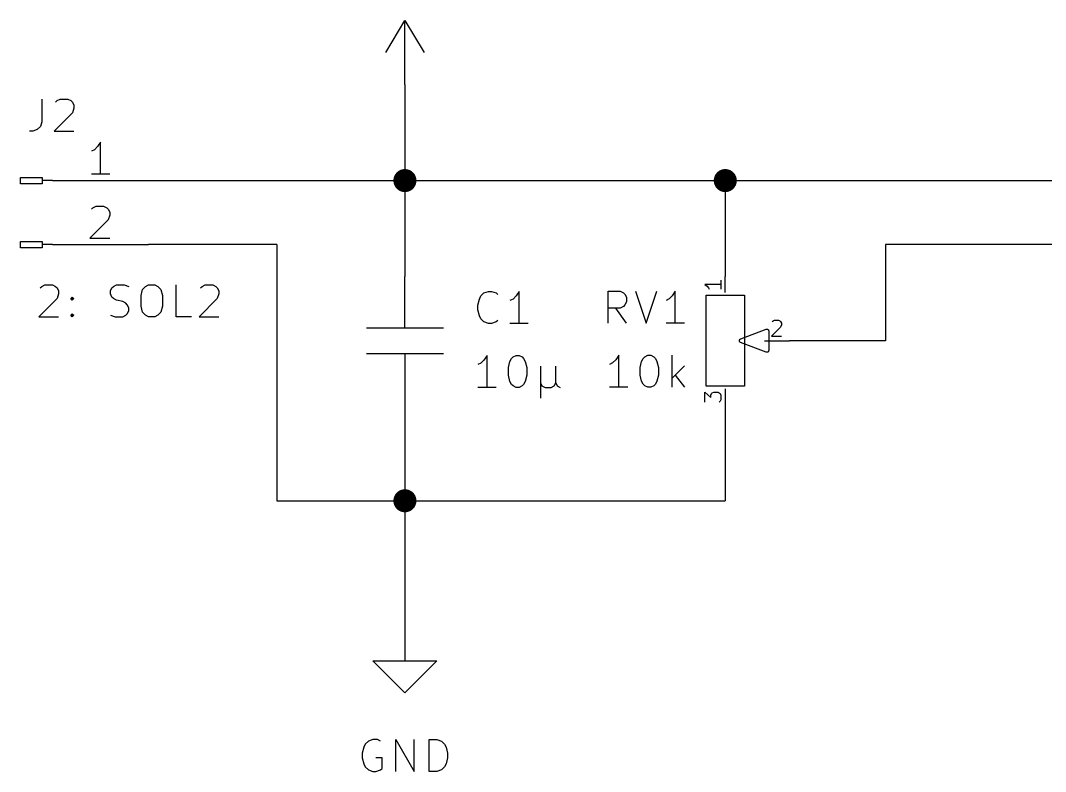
# Model space of a CAD drawing. Extents: x 0.4 to 11.3, y -7.9 to -0.4.
# Drawn here: x 2.65 to 4.25, y -3.273 to -2.1 of the extents above; entities that cross this region are included whole.
import ezdxf

# ---------------------------------------------------------------- set-up
doc = ezdxf.new("R2010")
doc.units = 0
doc.header["$MEASUREMENT"] = 0
for name, color, linetype in [('CYAN2', 4, 'CONTINUOUS'), ('GREEN2', 3, 'CONTINUOUS'), ('RED2', 1, 'CONTINUOUS')]:
    doc.layers.add(name, color=color, linetype=linetype)

msp = doc.modelspace()

# ---------------------------------------------------------------- linework, layer by layer
at = {"layer": 'CYAN2', "linetype": 'CONTINUOUS'}
for p, q in [((2.6833, -2.2228), (2.6833, -2.2585)), ((2.7071, -2.2252), (2.7119, -2.2228)), ((2.7119, -2.2228), (2.7238, -2.2228)), ((2.7238, -2.2228), (2.7286, -2.2252)), ((2.7048, -2.2276), (2.7071, -2.2252)), ((2.7286, -2.2252), (2.731, -2.2276)), ((2.731, -2.2276), (2.7333, -2.2323)), ((2.7333, -2.2371), (2.731, -2.2442)), ((2.7333, -2.2323), (2.7333, -2.2371)), ((2.731, -2.2442), (2.7024, -2.2728)), ((2.6762, -2.2704), (2.669, -2.2728)), ((2.681, -2.2657), (2.6762, -2.2704)), ((2.6833, -2.2585), (2.681, -2.2657)), ((2.669, -2.2728), (2.6643, -2.2728)), ((2.7024, -2.2728), (2.7333, -2.2728)), ((2.6809, -2.5176), (2.6833, -2.5152)), ((2.6833, -2.5152), (2.6881, -2.5128)), ((2.6881, -2.5128), (2.7, -2.5128)), ((2.7, -2.5128), (2.7048, -2.5152)), ((2.7048, -2.5152), (2.7071, -2.5176)), ((2.7071, -2.5176), (2.7095, -2.5223)), ((2.7095, -2.5271), (2.7071, -2.5342)), ((2.7095, -2.5223), (2.7095, -2.5271)), ((2.7905, -2.5223), (2.7928, -2.5176)), ((2.7905, -2.5271), (2.7905, -2.5223)), ((2.7928, -2.5319), (2.7905, -2.5271)), ((2.7928, -2.5176), (2.7952, -2.5152)), ((2.7952, -2.5152), (2.8, -2.5128)), ((2.8, -2.5128), (2.8119, -2.5128)), ((2.8119, -2.5128), (2.819, -2.5152)), ((2.8381, -2.5295), (2.8405, -2.5199)), ((2.8405, -2.5199), (2.8452, -2.5152)), ((2.8452, -2.5152), (2.85, -2.5128)), ((2.85, -2.5128), (2.8595, -2.5128)), ((2.8595, -2.5128), (2.8643, -2.5152)), ((2.8643, -2.5152), (2.869, -2.5199)), ((2.869, -2.5199), (2.8714, -2.5295)), ((2.8928, -2.5628), (2.8928, -2.5128)), ((2.9309, -2.5176), (2.9333, -2.5152)), ((2.9333, -2.5152), (2.9381, -2.5128)), ((2.9381, -2.5128), (2.95, -2.5128)), ((2.95, -2.5128), (2.9548, -2.5152)), ((2.9548, -2.5152), (2.9571, -2.5176)), ((2.9571, -2.5176), (2.9595, -2.5223)), ((2.9595, -2.5271), (2.9571, -2.5342)), ((2.9595, -2.5223), (2.9595, -2.5271)), ((3.3687, -2.5302), (3.3734, -2.5254)), ((3.3734, -2.5254), (3.3806, -2.5231)), ((3.3806, -2.5231), (3.3853, -2.5231)), ((3.3853, -2.5231), (3.3925, -2.5254)), ((3.3925, -2.5254), (3.3949, -2.5278)), ((3.4282, -2.5231), (3.4234, -2.5302)), ((3.4282, -2.5731), (3.4282, -2.5231)), ((3.567, -2.5728), (3.567, -2.5228)), ((3.567, -2.5228), (3.5861, -2.5228)), ((3.5861, -2.5228), (3.5909, -2.5252)), ((3.5909, -2.5252), (3.5932, -2.5276)), ((3.5932, -2.5276), (3.5956, -2.5323)), ((3.6099, -2.5228), (3.6266, -2.5728)), ((3.6266, -2.5728), (3.6432, -2.5228)), ((3.6718, -2.5228), (3.6671, -2.5299)), ((3.6718, -2.5728), (3.6718, -2.5228)), ((2.7071, -2.5342), (2.6786, -2.5628)), ((2.7286, -2.5342), (2.7309, -2.5319)), ((2.7309, -2.5366), (2.7286, -2.5342)), ((2.7309, -2.5319), (2.7333, -2.5342)), ((2.7309, -2.5319), (2.7309, -2.5366)), ((2.7333, -2.5342), (2.7309, -2.5366)), ((2.7952, -2.5342), (2.7928, -2.5319)), ((2.8, -2.5366), (2.7952, -2.5342)), ((2.8095, -2.539), (2.8, -2.5366)), ((2.8143, -2.5414), (2.8095, -2.539)), ((2.8167, -2.5438), (2.8143, -2.5414)), ((2.8381, -2.5461), (2.8381, -2.5295)), ((2.8714, -2.5295), (2.8714, -2.5461)), ((2.9571, -2.5342), (2.9286, -2.5628)), ((3.3639, -2.5445), (3.3663, -2.535)), ((3.3663, -2.535), (3.3687, -2.5302)), ((3.4187, -2.535), (3.4139, -2.5373)), ((3.4234, -2.5302), (3.4187, -2.535)), ((3.5956, -2.5395), (3.5932, -2.5442)), ((3.5956, -2.5323), (3.5956, -2.5395)), ((3.6623, -2.5347), (3.6575, -2.5371)), ((3.6671, -2.5299), (3.6623, -2.5347)), ((2.7286, -2.5604), (2.7309, -2.558)), ((2.7309, -2.558), (2.7333, -2.5604)), ((2.7309, -2.558), (2.7309, -2.5628)), ((2.8143, -2.5604), (2.8167, -2.558)), ((2.819, -2.5485), (2.8167, -2.5438)), ((2.8167, -2.558), (2.819, -2.5533)), ((2.819, -2.5533), (2.819, -2.5485)), ((2.8405, -2.5557), (2.8381, -2.5461)), ((2.8452, -2.5604), (2.8405, -2.5557)), ((2.869, -2.5557), (2.8643, -2.5604)), ((2.8714, -2.5461), (2.869, -2.5557)), ((3.3639, -2.5516), (3.3639, -2.5445)), ((3.3663, -2.5611), (3.3639, -2.5516)), ((3.5861, -2.549), (3.567, -2.549)), ((3.5956, -2.5728), (3.579, -2.549)), ((3.5909, -2.5466), (3.5861, -2.549)), ((3.5932, -2.5442), (3.5909, -2.5466)), ((2.6786, -2.5628), (2.7095, -2.5628)), ((2.7309, -2.5628), (2.7286, -2.5604)), ((2.7333, -2.5604), (2.7309, -2.5628)), ((2.7905, -2.5604), (2.7976, -2.5628)), ((2.7976, -2.5628), (2.8095, -2.5628)), ((2.8095, -2.5628), (2.8143, -2.5604)), ((2.85, -2.5628), (2.8452, -2.5604)), ((2.8595, -2.5628), (2.85, -2.5628)), ((2.8643, -2.5604), (2.8595, -2.5628)), ((2.9167, -2.5628), (2.8928, -2.5628)), ((2.9286, -2.5628), (2.9595, -2.5628)), ((3.3687, -2.5659), (3.3663, -2.5611)), ((3.3734, -2.5707), (3.3687, -2.5659)), ((3.3806, -2.5731), (3.3734, -2.5707)), ((3.3853, -2.5731), (3.3806, -2.5731)), ((3.3925, -2.5707), (3.3853, -2.5731)), ((3.3949, -2.5683), (3.3925, -2.5707)), ((3.4425, -2.5731), (3.4139, -2.5731)), ((3.6861, -2.5728), (3.6575, -2.5728)), ((3.3782, -2.6231), (3.3734, -2.6302)), ((3.3782, -2.6731), (3.3782, -2.6231)), ((3.4187, -2.6254), (3.4234, -2.6231)), ((3.4234, -2.6231), (3.4282, -2.6231)), ((3.4282, -2.6231), (3.4329, -2.6254)), ((3.5837, -2.6228), (3.579, -2.6299)), ((3.5837, -2.6728), (3.5837, -2.6228)), ((3.6242, -2.6252), (3.629, -2.6228)), ((3.629, -2.6228), (3.6337, -2.6228)), ((3.6337, -2.6228), (3.6385, -2.6252)), ((3.667, -2.6728), (3.667, -2.6228)), ((3.3687, -2.635), (3.3639, -2.6373)), ((3.3734, -2.6302), (3.3687, -2.635)), ((3.4115, -2.6421), (3.4139, -2.6326)), ((3.4139, -2.6326), (3.4163, -2.6278)), ((3.4163, -2.6278), (3.4187, -2.6254)), ((3.4329, -2.6254), (3.4353, -2.6278)), ((3.4353, -2.6278), (3.4377, -2.6326)), ((3.4377, -2.6326), (3.4401, -2.6421)), ((3.5742, -2.6347), (3.5694, -2.6371)), ((3.579, -2.6299), (3.5742, -2.6347)), ((3.6171, -2.6419), (3.6194, -2.6323)), ((3.6194, -2.6323), (3.6218, -2.6276)), ((3.6218, -2.6276), (3.6242, -2.6252)), ((3.6385, -2.6252), (3.6409, -2.6276)), ((3.6409, -2.6276), (3.6432, -2.6323)), ((3.6432, -2.6323), (3.6456, -2.6419)), ((3.6861, -2.6395), (3.667, -2.6585)), ((3.4115, -2.654), (3.4115, -2.6421)), ((3.4139, -2.6635), (3.4115, -2.654)), ((3.4401, -2.654), (3.4377, -2.6635)), ((3.4401, -2.6421), (3.4401, -2.654)), ((3.4615, -2.6397), (3.4615, -2.6897)), ((3.4853, -2.6659), (3.4853, -2.6397)), ((3.6171, -2.6538), (3.6171, -2.6419)), ((3.6194, -2.6633), (3.6171, -2.6538)), ((3.6456, -2.6538), (3.6432, -2.6633)), ((3.6456, -2.6419), (3.6456, -2.6538)), ((3.6718, -2.6538), (3.6861, -2.6728)), ((3.4163, -2.6683), (3.4139, -2.6635)), ((3.4187, -2.6707), (3.4163, -2.6683)), ((3.4234, -2.6731), (3.4187, -2.6707)), ((3.4329, -2.6707), (3.4282, -2.6731)), ((3.4353, -2.6683), (3.4329, -2.6707)), ((3.4377, -2.6635), (3.4353, -2.6683)), ((3.4615, -2.6659), (3.4639, -2.6707)), ((3.4639, -2.6707), (3.4687, -2.6731)), ((3.4782, -2.6731), (3.4829, -2.6707)), ((3.4829, -2.6707), (3.4853, -2.6659)), ((3.4853, -2.6659), (3.4877, -2.6707)), ((3.4877, -2.6707), (3.4925, -2.6731)), ((3.6218, -2.668), (3.6194, -2.6633)), ((3.6242, -2.6704), (3.6218, -2.668)), ((3.629, -2.6728), (3.6242, -2.6704)), ((3.6385, -2.6704), (3.6337, -2.6728)), ((3.6409, -2.668), (3.6385, -2.6704)), ((3.6432, -2.6633), (3.6409, -2.668)), ((3.3925, -2.6731), (3.3639, -2.6731)), ((3.4282, -2.6731), (3.4234, -2.6731)), ((3.4687, -2.6731), (3.4782, -2.6731)), ((3.598, -2.6728), (3.5694, -2.6728)), ((3.6337, -2.6728), (3.629, -2.6728)), ((3.1881, -3.2299), (3.1857, -3.2347)), ((3.1929, -3.2252), (3.1881, -3.2299)), ((3.2, -3.2228), (3.1929, -3.2252)), ((3.2071, -3.2228), (3.2, -3.2228)), ((3.2119, -3.2252), (3.2071, -3.2228)), ((3.2357, -3.2728), (3.2357, -3.2228)), ((3.2357, -3.2228), (3.2643, -3.2728)), ((3.2643, -3.2728), (3.2643, -3.2228)), ((3.2881, -3.2728), (3.2881, -3.2228)), ((3.2881, -3.2228), (3.3, -3.2228)), ((3.3, -3.2228), (3.3071, -3.2252)), ((3.3071, -3.2252), (3.3119, -3.2299)), ((3.3119, -3.2299), (3.3143, -3.2347)), ((3.1857, -3.2347), (3.1833, -3.2442)), ((3.1833, -3.2442), (3.1833, -3.2514)), ((3.3143, -3.2347), (3.3167, -3.2442)), ((3.3167, -3.2442), (3.3167, -3.2514)), ((3.1833, -3.2514), (3.1857, -3.2609)), ((3.1857, -3.2609), (3.1881, -3.2657)), ((3.2143, -3.2514), (3.2048, -3.2514)), ((3.2143, -3.268), (3.2143, -3.2514)), ((3.3143, -3.2609), (3.3119, -3.2657)), ((3.3167, -3.2514), (3.3143, -3.2609)), ((3.1881, -3.2657), (3.1929, -3.2704)), ((3.1929, -3.2704), (3.2, -3.2728)), ((3.2, -3.2728), (3.2048, -3.2728)), ((3.2048, -3.2728), (3.2119, -3.2704)), ((3.2119, -3.2704), (3.2143, -3.268)), ((3.3, -3.2728), (3.2881, -3.2728)), ((3.3071, -3.2704), (3.3, -3.2728)), ((3.3119, -3.2657), (3.3071, -3.2704))]:
    msp.add_line(p, q, dxfattribs=at)
at = {"layer": 'GREEN2', "linetype": 'CONTINUOUS'}
for p, q in [((3.25, -2.2), (3.25, -2.35)), ((2.85, -2.35), (3.25, -2.35)), ((3.25, -2.35), (3.75, -2.35)), ((3.25, -2.35), (3.25, -2.5)), ((3.75, -2.35), (4.3, -2.35)), ((3.75, -2.35), (3.75, -2.5)), ((3.05, -2.45), (2.85, -2.45)), ((3.05, -2.45), (3.05, -2.85)), ((4.6, -2.45), (4, -2.45)), ((4, -2.45), (4, -2.6)), ((4, -2.6), (3.85, -2.6)), ((3.25, -2.7), (3.25, -2.85)), ((3.75, -2.7), (3.75, -2.85)), ((3.05, -2.85), (3.25, -2.85)), ((3.25, -2.85), (3.75, -2.85)), ((3.25, -2.85), (3.25, -3.05))]:
    msp.add_line(p, q, dxfattribs=at)
at = {"layer": 'GREEN2', "const_width": 0.018}
for points in [[(3.241, -2.35, 1), (3.259, -2.35, 1)], [(3.741, -2.35, 1), (3.759, -2.35, 1)], [(3.241, -2.85, 1), (3.259, -2.85, 1)]]:
    msp.add_lwpolyline(points, format="xyb", close=True, dxfattribs=at)
at = {"layer": 'RED2', "linetype": 'CONTINUOUS'}
for p, q in [((3.22, -2.15), (3.25, -2.1)), ((3.25, -2.2), (3.25, -2.1)), ((3.25, -2.1), (3.28, -2.15)), ((2.7655, -2.3018), (2.7607, -2.3042)), ((2.7702, -2.297), (2.7655, -2.3018)), ((2.775, -2.2899), (2.7702, -2.297)), ((2.775, -2.3399), (2.775, -2.2899)), ((2.65, -2.355), (2.65, -2.345)), ((2.65, -2.345), (2.684, -2.345)), ((2.684, -2.345), (2.684, -2.355)), ((2.7, -2.35), (2.684, -2.35)), ((2.7, -2.35), (2.85, -2.35)), ((2.7893, -2.3399), (2.7607, -2.3399)), ((2.684, -2.355), (2.65, -2.355)), ((2.7607, -2.3946), (2.7631, -2.3923)), ((2.7631, -2.3923), (2.7679, -2.3899)), ((2.7679, -2.3899), (2.7798, -2.3899)), ((2.7798, -2.3899), (2.7845, -2.3923)), ((2.7845, -2.3923), (2.7869, -2.3946)), ((2.7869, -2.3946), (2.7893, -2.3994)), ((2.7893, -2.3994), (2.7893, -2.4042)), ((2.7869, -2.4113), (2.7583, -2.4399)), ((2.7893, -2.4042), (2.7869, -2.4113)), ((2.65, -2.455), (2.65, -2.445)), ((2.65, -2.445), (2.684, -2.445)), ((2.684, -2.445), (2.684, -2.455)), ((2.7583, -2.4399), (2.7893, -2.4399)), ((2.684, -2.455), (2.65, -2.455)), ((2.7, -2.45), (2.684, -2.45)), ((2.7, -2.45), (2.85, -2.45)), ((3.25, -2.58), (3.25, -2.5)), ((3.7429, -2.5054), (3.7429, -2.5196)), ((3.75, -2.525), (3.75, -2.5)), ((3.7429, -2.5125), (3.7179, -2.5125)), ((3.7179, -2.5125), (3.7215, -2.5149)), ((3.7215, -2.5149), (3.7239, -2.5173)), ((3.7239, -2.5173), (3.7251, -2.5196)), ((3.72, -2.671), (3.72, -2.529)), ((3.72, -2.529), (3.78, -2.529)), ((3.78, -2.529), (3.78, -2.671)), ((3.8234, -2.5703), (3.8245, -2.5691)), ((3.8245, -2.5691), (3.8269, -2.5679)), ((3.8269, -2.5679), (3.8329, -2.5679)), ((3.8329, -2.5679), (3.8353, -2.5691)), ((3.8353, -2.5691), (3.8364, -2.5703)), ((3.8364, -2.5703), (3.8376, -2.5727)), ((3.8376, -2.5751), (3.8364, -2.5787)), ((3.8376, -2.5727), (3.8376, -2.5751)), ((3.19, -2.58), (3.31, -2.58)), ((3.7745, -2.5971), (3.8139, -2.5822)), ((3.8139, -2.5822), (3.8144, -2.5821)), ((3.8144, -2.5821), (3.8145, -2.582)), ((3.8144, -2.5821), (3.8144, -2.5821)), ((3.8144, -2.5821), (3.8144, -2.5821)), ((3.8145, -2.582), (3.8151, -2.5821)), ((3.8151, -2.5821), (3.8156, -2.5821)), ((3.8156, -2.5821), (3.8156, -2.5821)), ((3.8156, -2.5821), (3.8157, -2.5821)), ((3.8157, -2.5821), (3.8162, -2.5823)), ((3.8162, -2.5823), (3.8167, -2.5825)), ((3.8167, -2.5825), (3.8167, -2.5825)), ((3.8167, -2.5825), (3.8168, -2.5826)), ((3.8168, -2.5826), (3.8171, -2.583)), ((3.8171, -2.583), (3.8175, -2.5833)), ((3.8175, -2.5833), (3.8175, -2.5834)), ((3.8175, -2.5834), (3.8175, -2.5834)), ((3.8175, -2.5834), (3.8177, -2.5839)), ((3.8177, -2.5839), (3.8179, -2.5844)), ((3.8179, -2.5844), (3.8179, -2.5845)), ((3.8179, -2.5845), (3.818, -2.5845)), ((3.818, -2.5845), (3.8179, -2.5851)), ((3.8179, -2.5851), (3.818, -2.615)), ((3.8364, -2.5787), (3.8222, -2.5929)), ((3.7721, -2.6), (3.772, -2.5995)), ((3.772, -2.5995), (3.7721, -2.5995)), ((3.772, -2.6005), (3.7721, -2.6)), ((3.7721, -2.6005), (3.772, -2.6005)), ((3.7721, -2.5993), (3.7723, -2.5989)), ((3.7721, -2.5994), (3.7721, -2.5993)), ((3.7721, -2.5995), (3.7721, -2.5994)), ((3.7721, -2.5994), (3.7721, -2.5994)), ((3.7721, -2.6006), (3.7721, -2.6005)), ((3.7721, -2.6007), (3.7721, -2.6006)), ((3.7721, -2.6006), (3.7721, -2.6006)), ((3.7723, -2.6011), (3.7721, -2.6007)), ((3.7723, -2.5989), (3.7725, -2.5984)), ((3.7725, -2.6016), (3.7723, -2.6011)), ((3.7725, -2.5983), (3.7726, -2.5982)), ((3.7725, -2.5984), (3.7725, -2.5983)), ((3.7725, -2.5983), (3.7725, -2.5983)), ((3.7725, -2.5984), (3.7725, -2.5984)), ((3.7725, -2.6017), (3.7725, -2.6016)), ((3.7725, -2.6016), (3.7725, -2.6016)), ((3.7726, -2.6018), (3.7725, -2.6017)), ((3.7725, -2.6017), (3.7725, -2.6017)), ((3.7726, -2.5982), (3.7729, -2.5979)), ((3.7729, -2.6021), (3.7726, -2.6018)), ((3.7729, -2.5979), (3.7732, -2.5976)), ((3.7732, -2.6024), (3.7729, -2.6021)), ((3.7732, -2.5976), (3.7733, -2.5975)), ((3.7733, -2.6025), (3.7732, -2.6024)), ((3.7733, -2.5975), (3.7733, -2.5975)), ((3.7733, -2.5975), (3.7734, -2.5975)), ((3.7734, -2.6025), (3.7733, -2.6025)), ((3.7733, -2.6025), (3.7733, -2.6025)), ((3.7734, -2.5975), (3.7739, -2.5973)), ((3.7734, -2.5975), (3.7734, -2.5975)), ((3.7739, -2.6028), (3.7734, -2.6025)), ((3.7734, -2.6025), (3.7734, -2.6025)), ((3.7739, -2.5973), (3.7743, -2.5971)), ((3.8139, -2.6177), (3.7739, -2.6028)), ((3.7743, -2.5971), (3.7744, -2.5971)), ((3.7744, -2.5971), (3.7744, -2.5971)), ((3.7744, -2.5971), (3.7745, -2.5971)), ((3.811, -2.6), (3.85, -2.6)), ((3.8222, -2.5929), (3.8376, -2.5929)), ((3.19, -2.62), (3.31, -2.62)), ((3.25, -2.62), (3.25, -2.7)), ((3.8144, -2.6179), (3.8139, -2.6177)), ((3.8145, -2.6179), (3.8144, -2.6179)), ((3.8151, -2.6179), (3.8145, -2.618)), ((3.8145, -2.618), (3.8145, -2.6179)), ((3.8156, -2.6179), (3.8151, -2.6179)), ((3.8157, -2.6179), (3.8156, -2.6179)), ((3.8156, -2.6179), (3.8156, -2.6179)), ((3.8162, -2.6177), (3.8157, -2.6179)), ((3.8167, -2.6175), (3.8162, -2.6177)), ((3.8168, -2.6174), (3.8167, -2.6175)), ((3.8167, -2.6175), (3.8167, -2.6175)), ((3.8171, -2.617), (3.8168, -2.6174)), ((3.8175, -2.6167), (3.8171, -2.617)), ((3.8177, -2.6161), (3.8175, -2.6166)), ((3.8175, -2.6166), (3.8175, -2.6166)), ((3.8175, -2.6166), (3.8175, -2.6167)), ((3.8179, -2.6156), (3.8177, -2.6161)), ((3.818, -2.6155), (3.8179, -2.6155)), ((3.8179, -2.6155), (3.8179, -2.6156)), ((3.818, -2.615), (3.818, -2.6154)), ((3.818, -2.6154), (3.818, -2.6155)), ((3.78, -2.671), (3.72, -2.671)), ((3.7179, -2.6958), (3.7179, -2.6804)), ((3.7179, -2.6804), (3.7275, -2.6887)), ((3.7275, -2.6851), (3.7287, -2.6827)), ((3.7275, -2.6887), (3.7275, -2.6851)), ((3.7287, -2.6827), (3.7298, -2.6815)), ((3.7298, -2.6815), (3.7322, -2.6804)), ((3.7322, -2.6804), (3.7382, -2.6804)), ((3.7382, -2.6804), (3.7406, -2.6815)), ((3.7406, -2.6815), (3.7418, -2.6827)), ((3.7418, -2.6827), (3.7429, -2.6851)), ((3.7429, -2.6851), (3.7429, -2.6923)), ((3.75, -2.675), (3.75, -2.7)), ((3.7418, -2.6946), (3.7406, -2.6958)), ((3.7429, -2.6923), (3.7418, -2.6946)), ((3.25, -3.05), (3.25, -3.1)), ((3.25, -3.15), (3.2, -3.1)), ((3.2, -3.1), (3.25, -3.1)), ((3.25, -3.1), (3.3, -3.1)), ((3.3, -3.1), (3.25, -3.15))]:
    msp.add_line(p, q, dxfattribs=at)

doc.saveas('drawing.dxf')
